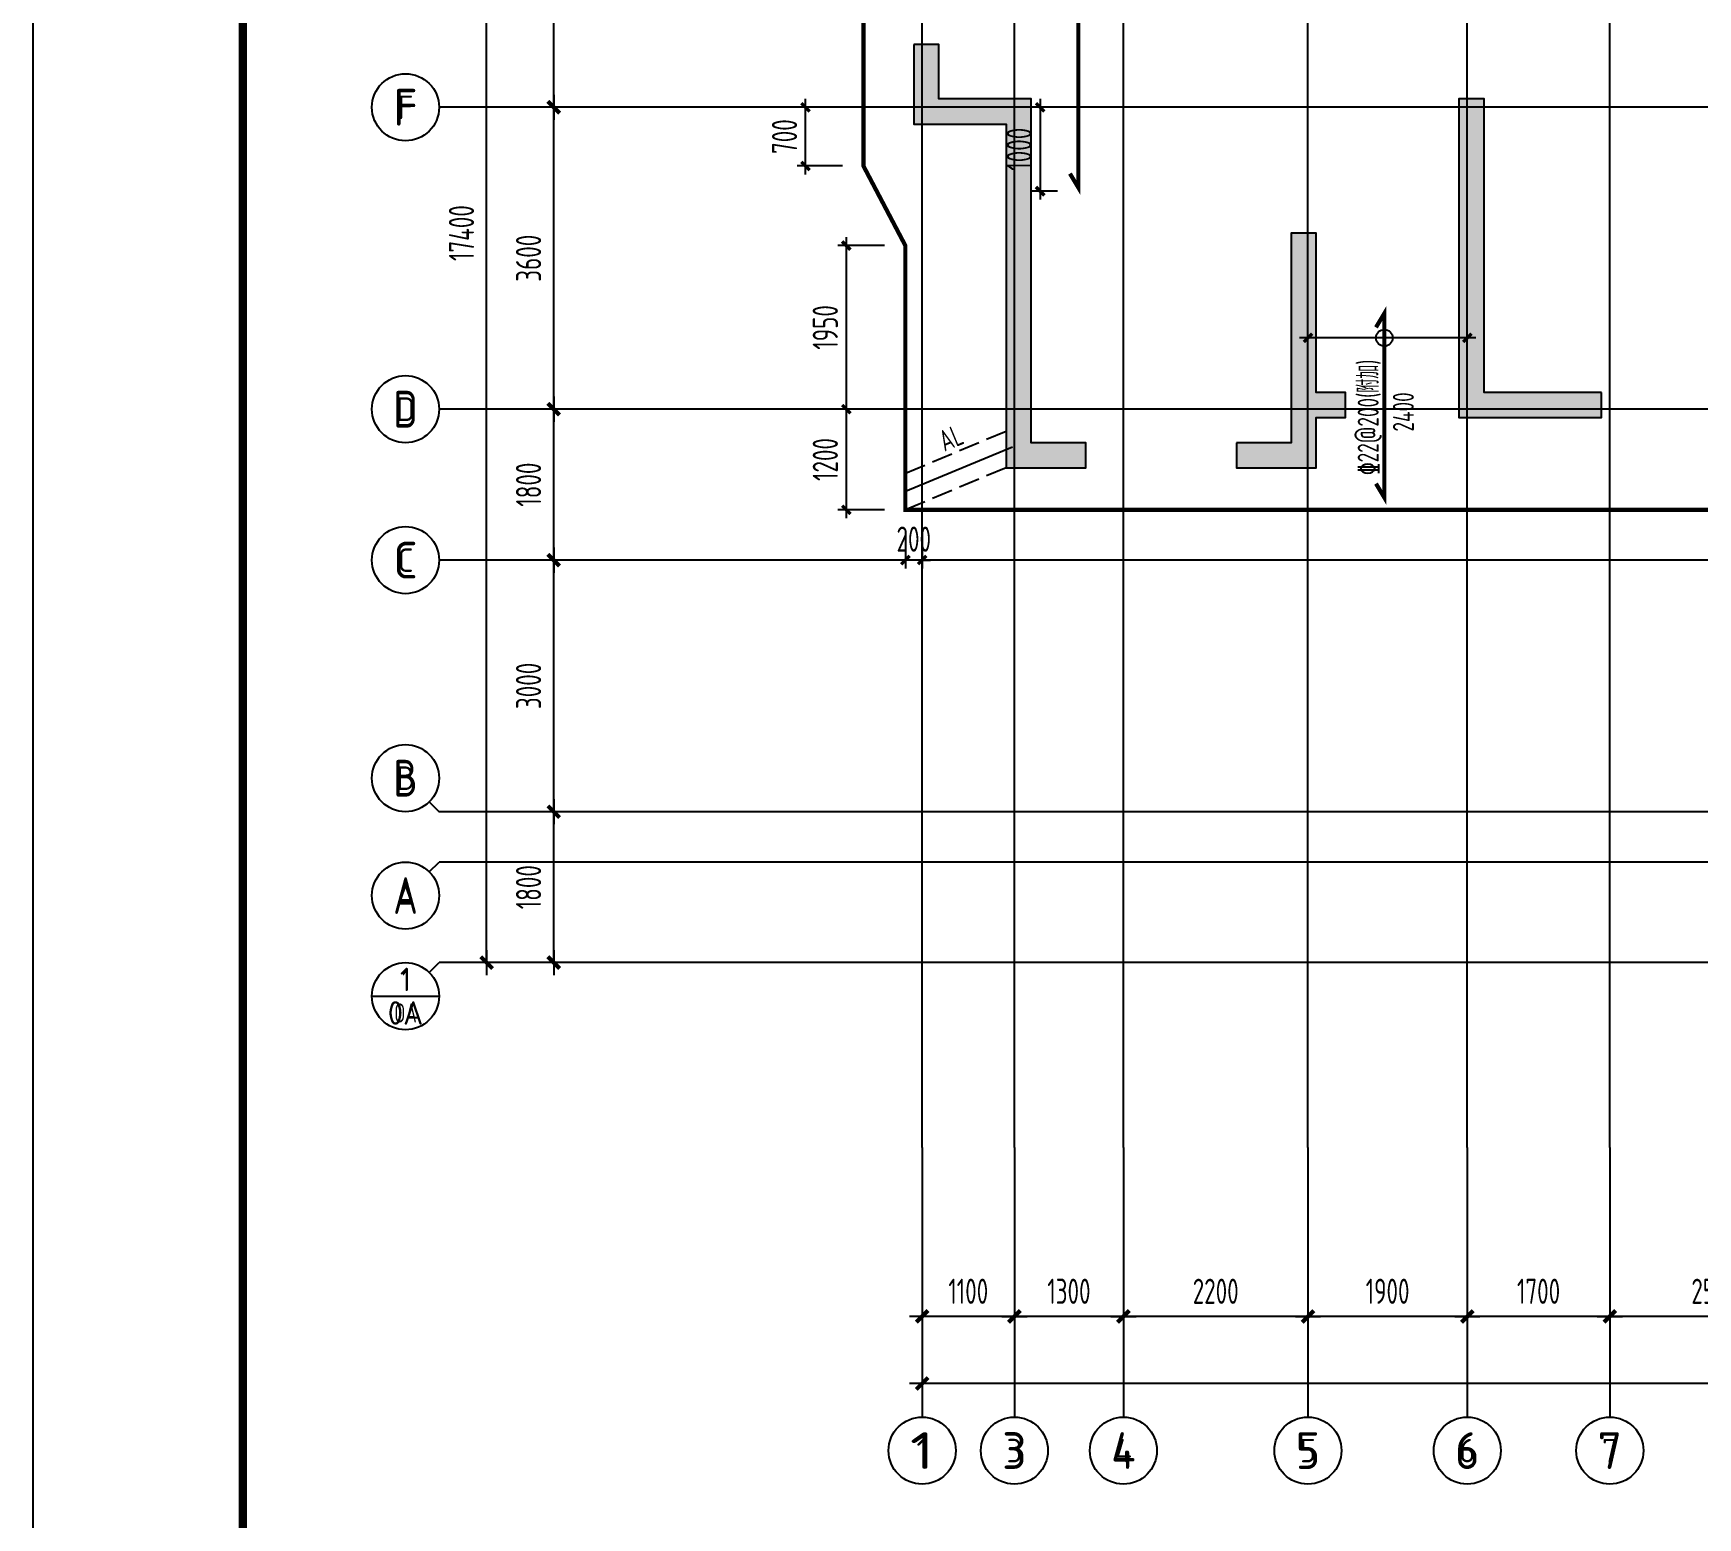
# Model space of a CAD drawing. Extents: x 627893 to 789462, y -407363 to 145317.
# Drawn here: x 657906 to 677753, y -223782 to -206081 of the extents above; entities that cross this region are included whole.
import ezdxf
from ezdxf.enums import TextEntityAlignment as Align

# ---------------------------------------------------------------- set-up
doc = ezdxf.new("R2010")
doc.units = 0
doc.header["$LTSCALE"] = 100
doc.linetypes.add('DASH', pattern=[0.35, 0.25, -0.1])
doc.layers.get('0').update_dxf_attribs({"linetype": 'CONTINUOUS'})
doc.layers.get('Defpoints').update_dxf_attribs({"linetype": 'CONTINUOUS'})
for name, color, linetype in [('1508', 2, 'CONTINUOUS'), ('AXIS', 3, 'CONTINUOUS'), ('AXIS_TEXT', 7, 'CONTINUOUS'), ('dote', 253, 'CONTINUOUS'), ('HATCH', 254, 'CONTINUOUS'), ('THIN', 7, 'CONTINUOUS'), ('tk', 7, 'CONTINUOUS'), ('底板钢筋2', 30, 'CONTINUOUS'), ('支座钢筋标注', 173, 'CONTINUOUS'), ('板底钢筋', 24, 'CONTINUOUS'), ('砼墙', 3, 'CONTINUOUS')]:
    doc.layers.add(name, color=color, linetype=linetype)
doc.styles.add('_TCH_AXIS', font='tssdeng.shx', dxfattribs={"width": 0.7, "bigfont": 'tssdchn.shx'})
doc.styles.add('CADReader_TextStyle', font='tssdeng.shx', dxfattribs={"height": 0.2, "bigfont": 'gbcbig.shx'})
doc.styles.add('COMPLEX', font='tssdeng.shx', dxfattribs={"width": 0.7, "bigfont": 'tssdchn.shx'})
doc.styles.add('dim_font', font='tssdeng.shx', dxfattribs={"width": 0.7, "bigfont": 'tssdchn.shx'})
doc.styles.get("Standard").update_dxf_attribs({"font": 'tssdeng.shx', "width": 0.7, "bigfont": 'tssdchn.shx'})
doc.styles.add('TSSD_Dimension', font='Tssdeng.shx', dxfattribs={"width": 0.7, "bigfont": 'tssdchn.shx'})
doc.styles.add('TSSD_Num', font='Tssdeng.shx', dxfattribs={"width": 0.7, "bigfont": 'hztxt.shx'})
doc.dimstyles.new('DIMN', dxfattribs={"dimtxt": 300, "dimasz": 1, "dimexe": 250, "dimexo": 300, "dimgap": 150, "dimtad": 1, "dimdec": 0, "dimzin": 0, "dimdsep": 46, "dimtxsty": 'dim_font', "dimblk": '_DIMX', "dimcen": 0.09, "dimclrt": 7, "dimadec": 0, "dimazin": 0, "dimtfac": 1, "dimtdec": 0, "dimtix": 1, "dimtmove": 2, "dimatfit": 3, "dimldrblk": '_DIMX', "dimfxl": 250, "dimtolj": 1, "dimtzin": 0, "dimarcsym": 0})
doc.dimstyles.new('TSSD_100_100', dxfattribs={"dimtxt": 300, "dimasz": 100, "dimexe": 100, "dimexo": 250, "dimgap": 100, "dimtad": 1, "dimdec": 0, "dimzin": 0, "dimdsep": 46, "dimtxsty": 'TSSD_Dimension', "dimblk": 'ARCHTICK', "dimcen": 0, "dimdle": 100, "dimclrt": 7, "dimadec": 0, "dimazin": 0, "dimtfac": 1, "dimtdec": 0, "dimtix": 1, "dimtmove": 2, "dimatfit": 3, "dimfxl": 1, "dimtolj": 1, "dimtzin": 0, "dimarcsym": 0})

# ---------------------------------------------------------------- blocks, each defined once
blk = doc.blocks.new('_DIMX')
blk.add_line((-150, 0), (150, 0))
at = {"const_width": 50}
blk.add_lwpolyline([(-70, -70), (70, 70)], dxfattribs=at)
blk = doc.blocks.new('*D543')
at = {"layer": 'AXIS', "color": 0, "lineweight": -2}
for p, q in [((668505, -219669), (668505, -222432)), ((707605, -219669), (707605, -222432)), ((707604, -222182), (668506, -222182))]:
    blk.add_line(p, q, dxfattribs=at)
at = {"layer": 'Defpoints', "color": 0}
for p in [(668505, -219369), (707605, -219369), (668505, -222182)]:
    blk.add_point(p, dxfattribs=at)
at = {"layer": 'AXIS', "color": 0, "lineweight": -2, "rotation": 180}
blk.add_blockref('_DIMX', (668505, -222182), dxfattribs=at)
at = {"layer": 'AXIS', "color": 0, "lineweight": -2}
blk.add_blockref('_DIMX', (707605, -222182), dxfattribs=at)
at = {"layer": 'AXIS', "color": 7, "insert": (688055, -221882), "char_height": 300, "attachment_point": 5, "style": 'dim_font'}
blk.add_mtext('\\A1;39100', dxfattribs=at)
blk = doc.blocks.new('*D552')
at = {"layer": 'AXIS', "color": 0, "lineweight": -2}
for p, q in [((676705, -219669), (676705, -221632)), ((679205, -219669), (679205, -221632)), ((679204, -221382), (676706, -221382))]:
    blk.add_line(p, q, dxfattribs=at)
at = {"layer": 'Defpoints', "color": 0}
for p in [(676705, -219369), (679205, -219369), (676705, -221382)]:
    blk.add_point(p, dxfattribs=at)
at = {"layer": 'AXIS', "color": 0, "lineweight": -2}
for p, rotation in [((676705, -221382), 180.0000000000013), ((679205, -221382), 1.358912982141192e-12)]:
    blk.add_blockref('_DIMX', p, dxfattribs=dict(at, rotation=rotation))
at = {"layer": 'AXIS', "color": 7, "insert": (677955, -221082), "char_height": 300, "attachment_point": 5, "style": 'dim_font'}
blk.add_mtext('\\A1;2500', dxfattribs=at)
blk = doc.blocks.new('*D553')
at = {"layer": 'AXIS', "color": 0, "lineweight": -2}
for p, q in [((673105, -219669), (673105, -221632)), ((675005, -219669), (675005, -221632)), ((675004, -221382), (673106, -221382))]:
    blk.add_line(p, q, dxfattribs=at)
at = {"layer": 'Defpoints', "color": 0}
for p in [(673105, -219369), (675005, -219369), (673105, -221382)]:
    blk.add_point(p, dxfattribs=at)
at = {"layer": 'AXIS', "color": 0, "lineweight": -2, "rotation": 180}
blk.add_blockref('_DIMX', (673105, -221382), dxfattribs=at)
at = {"layer": 'AXIS', "color": 0, "lineweight": -2}
blk.add_blockref('_DIMX', (675005, -221382), dxfattribs=at)
at = {"layer": 'AXIS', "color": 7, "insert": (674055, -221082), "char_height": 300, "attachment_point": 5, "style": 'dim_font'}
blk.add_mtext('\\A1;1900', dxfattribs=at)
blk = doc.blocks.new('*D554')
at = {"layer": 'AXIS', "color": 0, "lineweight": -2}
for p, q in [((670905, -219669), (670905, -221632)), ((673105, -219669), (673105, -221632)), ((673104, -221382), (670906, -221382))]:
    blk.add_line(p, q, dxfattribs=at)
at = {"layer": 'Defpoints', "color": 0}
for p in [(670905, -219369), (673105, -219369), (670905, -221382)]:
    blk.add_point(p, dxfattribs=at)
at = {"layer": 'AXIS', "color": 0, "lineweight": -2}
for p, rotation in [((670905, -221382), 180.0000000000015), ((673105, -221382), 1.518785097687214e-12)]:
    blk.add_blockref('_DIMX', p, dxfattribs=dict(at, rotation=rotation))
at = {"layer": 'AXIS', "color": 7, "insert": (672005, -221082), "char_height": 300, "attachment_point": 5, "style": 'dim_font'}
blk.add_mtext('\\A1;2200', dxfattribs=at)
blk = doc.blocks.new('*D555')
at = {"layer": 'AXIS', "color": 0, "lineweight": -2}
for p, q in [((668505, -219669), (668505, -221632)), ((669605, -219669), (669605, -221632)), ((669604, -221382), (668506, -221382))]:
    blk.add_line(p, q, dxfattribs=at)
at = {"layer": 'Defpoints', "color": 0}
for p in [(668505, -219369), (669605, -219369), (668505, -221382)]:
    blk.add_point(p, dxfattribs=at)
at = {"layer": 'AXIS', "color": 0, "lineweight": -2, "rotation": 180}
blk.add_blockref('_DIMX', (668505, -221382), dxfattribs=at)
at = {"layer": 'AXIS', "color": 0, "lineweight": -2}
blk.add_blockref('_DIMX', (669605, -221382), dxfattribs=at)
at = {"layer": 'AXIS', "color": 7, "insert": (669055, -221082), "char_height": 300, "attachment_point": 5, "style": 'dim_font'}
blk.add_mtext('\\A1;1100', dxfattribs=at)
blk = doc.blocks.new('*D589')
at = {"layer": 'AXIS', "color": 0, "lineweight": -2}
for p, q in [((669605, -219669), (669605, -221632)), ((670905, -219669), (670905, -221632)), ((670904, -221382), (669606, -221382))]:
    blk.add_line(p, q, dxfattribs=at)
at = {"layer": 'Defpoints', "color": 0}
for p in [(669605, -219369), (670905, -219369), (669605, -221382)]:
    blk.add_point(p, dxfattribs=at)
at = {"layer": 'AXIS', "color": 0, "lineweight": -2}
for p, rotation in [((669605, -221382), 179.9999999999975), ((670905, -221382), 359.9999999999975)]:
    blk.add_blockref('_DIMX', p, dxfattribs=dict(at, rotation=rotation))
at = {"layer": 'AXIS', "color": 7, "insert": (670255, -221082), "char_height": 300, "attachment_point": 5, "style": 'dim_font'}
blk.add_mtext('\\A1;1300', dxfattribs=at)
blk = doc.blocks.new('*D590')
at = {"layer": 'AXIS', "color": 0, "lineweight": -2}
for p, q in [((675005, -219669), (675005, -221632)), ((676705, -219669), (676705, -221632)), ((676704, -221382), (675006, -221382))]:
    blk.add_line(p, q, dxfattribs=at)
at = {"layer": 'Defpoints', "color": 0}
for p in [(675005, -219369), (676705, -219369), (675005, -221382)]:
    blk.add_point(p, dxfattribs=at)
at = {"layer": 'AXIS', "color": 0, "lineweight": -2}
for p, rotation in [((675005, -221382), 179.999999999998), ((676705, -221382), 359.9999999999981)]:
    blk.add_blockref('_DIMX', p, dxfattribs=dict(at, rotation=rotation))
at = {"layer": 'AXIS', "color": 7, "insert": (675855, -221082), "char_height": 300, "attachment_point": 5, "style": 'dim_font'}
blk.add_mtext('\\A1;1700', dxfattribs=at)
blk = doc.blocks.new('_ArchTick')
at = {"color": 0, "linetype": 'ByBlock', "const_width": 0.4}
blk.add_lwpolyline([(-0.5, -0.5), (0.5, 0.5)], dxfattribs=at)
blk = doc.blocks.new('*D617')
at = {"layer": 'Defpoints', "color": 0}
for p in [(670367, -206963), (669912, -207963), (670367, -207963)]:
    blk.add_point(p, dxfattribs=at)
at = {"layer": '支座钢筋标注', "color": 0, "lineweight": -2}
for p, q in [((670117, -206963), (669812, -206963)), ((669912, -206863), (669912, -208063)), ((670117, -207963), (669812, -207963))]:
    blk.add_line(p, q, dxfattribs=at)
at = {"layer": '支座钢筋标注', "color": 0, "lineweight": -2, "xscale": 100, "yscale": 100, "zscale": 100}
for p, rotation in [((669912, -206963), 90), ((669912, -207963), 270)]:
    blk.add_blockref('_ArchTick', p, dxfattribs=dict(at, rotation=rotation))
at = {"layer": '支座钢筋标注', "color": 7, "insert": (669662, -207463), "char_height": 300, "attachment_point": 5, "rotation": 90, "style": 'TSSD_Dimension'}
blk.add_mtext('\\A1;1000', dxfattribs=at)
blk = doc.blocks.new('*D645')
at = {"layer": '1508', "color": 0, "lineweight": -2}
for p, q in [((667555, -206963), (667014, -206963)), ((667114, -207763), (667114, -206863)), ((667555, -207663), (667014, -207663))]:
    blk.add_line(p, q, dxfattribs=at)
at = {"layer": 'Defpoints', "color": 0}
for p in [(667114, -206963), (667805, -206963), (667805, -207663)]:
    blk.add_point(p, dxfattribs=at)
at = {"layer": '1508', "color": 0, "lineweight": -2, "xscale": 100, "yscale": 100, "zscale": 100}
for p, rotation in [((667114, -206963), 90), ((667114, -207663), 270)]:
    blk.add_blockref('_ArchTick', p, dxfattribs=dict(at, rotation=rotation))
at = {"layer": '1508', "color": 7, "insert": (666864, -207313), "char_height": 300, "attachment_point": 5, "rotation": 90, "style": 'TSSD_Dimension'}
blk.add_mtext('\\A1;700', dxfattribs=at)
blk = doc.blocks.new('*D646')
at = {"layer": '1508', "color": 0, "lineweight": -2}
for p, q in [((668305, -212013), (668305, -212463)), ((668505, -212013), (668505, -212463)), ((668305, -212363), (668205, -212363)), ((668505, -212363), (668305, -212363)), ((668505, -212363), (668605, -212363))]:
    blk.add_line(p, q, dxfattribs=at)
at = {"layer": 'Defpoints', "color": 0}
for p in [(668305, -211763), (668505, -211763), (668305, -212363)]:
    blk.add_point(p, dxfattribs=at)
at = {"layer": '1508', "color": 0, "lineweight": -2, "xscale": 100, "yscale": 100, "zscale": 100}
blk.add_blockref('_ArchTick', (668305, -212363), dxfattribs=at)
at = {"layer": '1508', "color": 0, "lineweight": -2, "xscale": 100, "yscale": 100, "zscale": 100, "rotation": 180}
blk.add_blockref('_ArchTick', (668505, -212363), dxfattribs=at)
at = {"layer": '1508', "color": 7, "insert": (668405, -212113), "char_height": 300, "attachment_point": 5, "style": 'TSSD_Dimension'}
blk.add_mtext('\\A1;200', dxfattribs=at)
blk = doc.blocks.new('*D647')
at = {"layer": '1508', "color": 0, "lineweight": -2}
for p, q in [((667600, -208513), (667600, -210663)), ((668055, -208613), (667500, -208613)), ((668055, -210563), (667500, -210563))]:
    blk.add_line(p, q, dxfattribs=at)
at = {"layer": 'Defpoints', "color": 0}
for p in [(668305, -208613), (667600, -210563), (668305, -210563)]:
    blk.add_point(p, dxfattribs=at)
at = {"layer": '1508', "color": 0, "lineweight": -2, "xscale": 100, "yscale": 100, "zscale": 100}
for p, rotation in [((667600, -208613), 90), ((667600, -210563), 270)]:
    blk.add_blockref('_ArchTick', p, dxfattribs=dict(at, rotation=rotation))
at = {"layer": '1508', "color": 7, "insert": (667350, -209588), "char_height": 300, "attachment_point": 5, "rotation": 90, "style": 'TSSD_Dimension'}
blk.add_mtext('\\A1;1950', dxfattribs=at)
blk = doc.blocks.new('*D648')
at = {"layer": '1508', "color": 0, "lineweight": -2}
for p, q in [((668055, -210563), (667500, -210563)), ((667600, -210463), (667600, -211863)), ((668055, -211763), (667500, -211763))]:
    blk.add_line(p, q, dxfattribs=at)
at = {"layer": 'Defpoints', "color": 0}
for p in [(668305, -210563), (667600, -211763), (668305, -211763)]:
    blk.add_point(p, dxfattribs=at)
at = {"layer": '1508', "color": 0, "lineweight": -2, "xscale": 100, "yscale": 100, "zscale": 100}
for p, rotation in [((667600, -210563), 90), ((667600, -211763), 270)]:
    blk.add_blockref('_ArchTick', p, dxfattribs=dict(at, rotation=rotation))
at = {"layer": '1508', "color": 7, "insert": (667350, -211163), "char_height": 300, "attachment_point": 5, "rotation": 90, "style": 'TSSD_Dimension'}
blk.add_mtext('\\A1;1200', dxfattribs=at)
blk = doc.blocks.new('*D659')
at = {"layer": 'Defpoints', "color": 0}
for p in [(673105, -209713), (675005, -210081), (673105, -210563)]:
    blk.add_point(p, dxfattribs=at)
at = {"layer": '底板钢筋2', "color": 0, "lineweight": -2}
for p, q in [((675105, -209713), (673005, -209713)), ((673105, -210313), (673105, -209613)), ((675005, -209831), (675005, -209613))]:
    blk.add_line(p, q, dxfattribs=at)
at = {"layer": '底板钢筋2', "color": 0, "lineweight": -2, "xscale": 100, "yscale": 100, "zscale": 100, "rotation": 180}
blk.add_blockref('_ArchTick', (673105, -209713), dxfattribs=at)
at = {"layer": '底板钢筋2', "color": 0, "lineweight": -2, "xscale": 100, "yscale": 100, "zscale": 100}
blk.add_blockref('_ArchTick', (675005, -209713), dxfattribs=at)
blk = doc.blocks.new('_AXISO')
blk.add_circle((0, 0), 0.5)
at = {"layer": 'AXIS_TEXT', "style": 'COMPLEX', "width": 1.041667}
blk.add_attdef('A', text='', height=0.56, dxfattribs=at).set_placement((-0.25, -0.28), (0.25, -0.28), align=Align.FIT)
blk = doc.blocks.new('ts_idx')
at = {"color": 0, "linetype": 'ByBlock', "lineweight": -2}
blk.add_line((-0.5, 0), (0.5, 0), dxfattribs=at)
blk.add_circle((0, 0), 0.5, dxfattribs=at)
at = {"color": 0, "linetype": 'ByBlock', "lineweight": -2, "style": 'TSSD_Num', "width": 0.7}
for tag, p in [('1', (0, 0.25)), ('A', (0, -0.25))]:
    blk.add_attdef(tag, text='', height=0.286, dxfattribs=at).set_placement(p, align=Align.MIDDLE_CENTER)

msp = doc.modelspace()

# ---------------------------------------------------------------- hatches: boundary and pattern name
at = {"layer": 'HATCH'}
for points in [[(668404.7, -206213.1), (668404.7, -207163.1), (669504.7, -207163.1), (669504.7, -211263.1), (670454.7, -211263.1), (670454.7, -210963.1), (669804.7, -210963.1), (669804.7, -206863.1), (668704.7, -206863.1), (668704.7, -206213.1)], [(676604.7, -210363.1), (675204.7, -210363.1), (675204.7, -206863.1), (674904.7, -206863.1), (674904.7, -210663.1), (676604.7, -210663.1)], [(672254.7, -210963.1), (672254.7, -211263.1), (673204.7, -211263.1), (673204.7, -210663.1), (673554.7, -210663.1), (673554.7, -210363.1), (673204.7, -210363.1), (673204.7, -208463.1), (672904.7, -208463.1), (672904.7, -210363.1), (672904.7, -210963.1)]]:
    msp.add_hatch(color=256, dxfattribs=at).paths.add_polyline_path(points)

# ---------------------------------------------------------------- linework, layer by layer
at = {"layer": '1508', "const_width": 50, "elevation": 0}
msp.add_lwpolyline([(673704.7, -201863.1), (673704.7, -200363.1), (671305, -200363.1), (670804.8, -199862.9), (669304.3, -199862.9), (668604.9, -203153.6), (668604.9, -203163.1), (667804.7, -203163.1), (667804.7, -207663.1), (668304.7, -208612.9), (668304.7, -211763.1), (679404.7, -211763.1), (679404.7, -217413.1), (684704.7, -217412.7), (684704.7, -216763.1), (692904.7, -216763.1), (692904.7, -217412.7), (698204.7, -217413.1), (698204.7, -211313.1), (708404.7, -211313.1)], dxfattribs=at)
at = {"layer": 'AXIS'}
for p, q in [((666320.8, -206963.1), (662744.4, -206963.1)), ((666320.8, -210563.1), (662744.4, -210563.1)), ((666320.8, -212363.1), (662744.4, -212363.1)), ((662627.2, -215246), (662744.4, -215363.1)), ((666320.8, -215363.1), (662744.4, -215363.1)), ((662627.2, -216080.3), (662744.4, -215963.1)), ((666320.8, -215963.1), (662744.4, -215963.1)), ((662627.2, -217280.3), (662744.4, -217163.1)), ((666320.8, -217163.1), (662744.4, -217163.1)), ((668504.7, -219368.5), (668504.7, -222582)), ((669604.7, -219368.5), (669604.7, -222582)), ((670904.7, -219368.5), (670904.7, -222582)), ((673104.7, -219368.5), (673104.7, -222582)), ((675004.7, -219368.5), (675004.7, -222582)), ((676704.7, -219368.5), (676704.7, -222582))]:
    msp.add_line(p, q, dxfattribs=at)
at = {"layer": 'AXIS', "linetype": 'Continuous'}
msp.add_lwpolyline([(661944.4, -217563.1), (662744.4, -217563.1)], dxfattribs=at)
for centre in [(662344.4, -206963.1), (662344.4, -210563.1), (662344.4, -212363.1), (662344.4, -214963.1), (662344.4, -216363.1), (662344.4, -217563.1), (668504.7, -222982), (669604.7, -222982), (670904.7, -222982), (673104.7, -222982), (675004.7, -222982), (676704.7, -222982)]:
    msp.add_circle(centre, 400, dxfattribs=at)
at = {"layer": 'dote', "ltscale": 10}
for p, q in [((668504.7, -219368.5), (668504.7, -195849.7)), ((669604.7, -219368.5), (669604.7, -195849.7)), ((670904.7, -219368.5), (670904.7, -195849.7)), ((673104.7, -219368.5), (673104.7, -195849.7)), ((675004.7, -219368.5), (675004.7, -195849.7)), ((676704.7, -219368.5), (676704.7, -195849.7)), ((711184.9, -206963.1), (664723.4, -206963.1)), ((711184.9, -210563.1), (664723.4, -210563.1)), ((669581.6, -211014.4), (668304.7, -211546.5)), ((711184.9, -212363.1), (664723.4, -212363.1)), ((711184.9, -215363.1), (664723.4, -215363.1)), ((711184.9, -215963.1), (664723.4, -215963.1)), ((711184.9, -217163.1), (664723.4, -217163.1))]:
    msp.add_line(p, q, dxfattribs=at)
at = {"layer": 'THIN', "color": 1, "linetype": 'DASH', "ltscale": 10}
for p, q in [((669504.7, -210829.8), (668304.7, -211329.8)), ((669504.7, -211263.1), (668304.7, -211763.1))]:
    msp.add_line(p, q, dxfattribs=at)
at = {"layer": 'tk', "color": 5}
msp.add_lwpolyline([(657905.8, -248497.4), (657905.8, -189097.4), (742005.8, -189097.4), (742005.8, -248497.4)], close=True, dxfattribs=at)
at = {"layer": 'tk', "const_width": 100}
msp.add_lwpolyline([(660405.8, -247497.4), (741005.8, -247497.4), (741005.8, -190097.4), (660405.8, -190097.4)], close=True, dxfattribs=at)
at = {"layer": '底板钢筋2'}
msp.add_circle((674016.3, -209713.4), 100, dxfattribs=at)
at = {"layer": '板底钢筋', "color": 3, "const_width": 50}
for points in [[(670267.1, -207753.9), (670367.1, -207920.6), (670367.1, -200054.2), (670267.1, -200220.9)], [(673916.3, -211450.9), (674016.3, -211617.5), (674016.3, -209420.8), (673916.3, -209587.4)]]:
    msp.add_lwpolyline(points, dxfattribs=at)
at = {"layer": '砼墙', "elevation": 0}
for points in [[(668404.7, -206213.1), (668404.7, -207163.1), (669504.7, -207163.1), (669504.7, -211263.1), (670454.7, -211263.1), (670454.7, -210963.1), (669804.7, -210963.1), (669804.7, -206863.1), (668704.7, -206863.1), (668704.7, -206213.1)], [(676604.7, -210363.1), (675204.7, -210363.1), (675204.7, -206863.1), (674904.7, -206863.1), (674904.7, -210663.1), (676604.7, -210663.1)], [(672254.7, -210963.1), (672254.7, -211263.1), (673204.7, -211263.1), (673204.7, -210663.1), (673554.7, -210663.1), (673554.7, -210363.1), (673204.7, -210363.1), (673204.7, -208463.1), (672904.7, -208463.1), (672904.7, -210363.1), (672904.7, -210963.1)]]:
    msp.add_lwpolyline(points, close=True, dxfattribs=at)

# ---------------------------------------------------------------- block references
at = {"layer": 'AXIS'}
ref = msp.add_blockref('_AXISO', (662344.4, -206963.1), dxfattribs=dict(at, xscale=800, yscale=800, zscale=800))
ref.add_attrib('A', 'F', dxfattribs={"layer": 'AXIS_TEXT', "height": 438.4, "style": '_TCH_AXIS', "width": 1.076923}).set_placement((662198.3, -207182.3), (662490.5, -207182.3), align=Align.FIT)
ref = msp.add_blockref('_AXISO', (662344.4, -210563.1), dxfattribs=dict(at, xscale=800, yscale=800, zscale=800))
ref.add_attrib('A', 'D', dxfattribs={"layer": 'AXIS_TEXT', "height": 438.4, "style": '_TCH_AXIS'}).set_placement((662198.3, -210782.3), (662490.5, -210782.3), align=Align.FIT)
ref = msp.add_blockref('_AXISO', (662344.4, -212363.1), dxfattribs=dict(at, xscale=800, yscale=800, zscale=800))
ref.add_attrib('A', 'C', dxfattribs={"layer": 'AXIS_TEXT', "height": 438.4, "style": '_TCH_AXIS', "width": 0.933333}).set_placement((662198.3, -212582.3), (662490.5, -212582.3), align=Align.FIT)
ref = msp.add_blockref('_AXISO', (662344.4, -214963.1), dxfattribs=dict(at, xscale=800, yscale=800, zscale=800))
ref.add_attrib('A', 'B', dxfattribs={"layer": 'AXIS_TEXT', "height": 438.4, "style": '_TCH_AXIS'}).set_placement((662198.3, -215182.3), (662490.5, -215182.3), align=Align.FIT)
ref = msp.add_blockref('_AXISO', (662344.4, -216363.1), dxfattribs=dict(at, xscale=800, yscale=800, zscale=800))
ref.add_attrib('A', 'A', dxfattribs={"layer": 'AXIS_TEXT', "height": 438.4, "style": '_TCH_AXIS', "width": 0.875}).set_placement((662198.3, -216582.3), (662490.5, -216582.3), align=Align.FIT)
ref = msp.add_blockref('ts_idx', (662344.4, -217563.1), dxfattribs=dict(at, xscale=800, yscale=800, zscale=800))
ref.add_attrib('1', '1', dxfattribs={"layer": 'THIN', "height": 228.6, "style": 'TSSD_Num', "width": 0.7}).set_placement((662344.4, -217363.1), align=Align.MIDDLE_CENTER)
ref.add_attrib('10', 'OA', dxfattribs={"layer": 'THIN', "height": 228.57, "style": 'TSSD_Num', "width": 0.7}).set_placement((662344.4, -217763.1), align=Align.MIDDLE_CENTER)
ref = msp.add_blockref('_AXISO', (668504.7, -222982), dxfattribs=dict(at, xscale=800, yscale=800, zscale=800))
ref.add_attrib('A', '1', dxfattribs={"layer": 'AXIS_TEXT', "height": 438.4, "style": '_TCH_AXIS', "width": 2.8}).set_placement((668358.5, -223201.2), (668650.8, -223201.2), align=Align.FIT)
ref = msp.add_blockref('_AXISO', (669604.7, -222982), dxfattribs=dict(at, xscale=800, yscale=800, zscale=800))
ref.add_attrib('A', '3', dxfattribs={"layer": 'AXIS_TEXT', "height": 438.4, "style": '_TCH_AXIS'}).set_placement((669458.5, -223201.2), (669750.8, -223201.2), align=Align.FIT)
ref = msp.add_blockref('_AXISO', (670904.7, -222982), dxfattribs=dict(at, xscale=800, yscale=800, zscale=800))
ref.add_attrib('A', '4', dxfattribs={"layer": 'AXIS_TEXT', "height": 438.4, "style": '_TCH_AXIS', "width": 0.933333}).set_placement((670758.5, -223201.2), (671050.8, -223201.2), align=Align.FIT)
ref = msp.add_blockref('_AXISO', (673104.7, -222982), dxfattribs=dict(at, xscale=800, yscale=800, zscale=800))
ref.add_attrib('A', '5', dxfattribs={"layer": 'AXIS_TEXT', "height": 438.4, "style": '_TCH_AXIS'}).set_placement((672958.5, -223201.2), (673250.8, -223201.2), align=Align.FIT)
ref = msp.add_blockref('_AXISO', (675004.7, -222982), dxfattribs=dict(at, xscale=800, yscale=800, zscale=800))
ref.add_attrib('A', '6', dxfattribs={"layer": 'AXIS_TEXT', "height": 438.4, "style": '_TCH_AXIS', "width": 1.076923}).set_placement((674858.5, -223201.2), (675150.8, -223201.2), align=Align.FIT)
ref = msp.add_blockref('_AXISO', (676704.7, -222982), dxfattribs=dict(at, xscale=800, yscale=800, zscale=800))
ref.add_attrib('A', '7', dxfattribs={"layer": 'AXIS_TEXT', "height": 438.4, "style": '_TCH_AXIS'}).set_placement((676558.5, -223201.2), (676850.8, -223201.2), align=Align.FIT)

# ---------------------------------------------------------------- texts
at = {"layer": 'AXIS', "color": 7, "style": 'CADReader_TextStyle'}
for s, p in [('F', (662344.4, -206963.1)), ('D', (662344.4, -210563.1)), ('C', (662344.4, -212363.1)), ('B', (662344.4, -214963.1)), ('A', (662344.4, -216363.1)), ('1', (662344.4, -217363.1)), ('0A', (662344.4, -217763.1)), ('1', (668504.7, -222982)), ('3', (669604.7, -222982)), ('4', (670904.7, -222982)), ('5', (673104.7, -222982)), ('6', (675004.7, -222982)), ('7', (676704.7, -222982))]:
    msp.add_text(s, height=280, dxfattribs=at).set_placement(p, align=Align.MIDDLE)
at = {"layer": 'THIN', "color": 1, "width": 0.7}
msp.add_text('AL', height=250, rotation=22.61986, dxfattribs=at).set_placement((668770.6, -211071.7))
at = {"layer": '支座钢筋标注', "color": 6, "width": 0.7}
for s, p in [('%%13222@200(附加)', (673948.3, -211347.4)), ('2400', (674367.8, -210830.1))]:
    msp.add_text(s, height=250, rotation=90, dxfattribs=at).set_placement(p)

# ---------------------------------------------------------------- dimensions: what is measured, and where the dimension line sits
at = {"layer": '1508'}
for base, p1, p2, angle, picture, middle in [((667114, -206963.1), (667804.7, -207663.1), (667804.7, -206963.1), 90, '*D645', (666864, -207313.1)), ((667600, -210563.1), (668304.7, -208612.9), (668304.7, -210563.1), 90, '*D647', (667350, -209588)), ((667600, -211763.1), (668304.7, -210563.1), (668304.7, -211763.1), 90, '*D648', (667350, -211163.1)), ((668304.7, -212363.1), (668504.7, -211763.1), (668304.7, -211763.1), 180, '*D646', (668404.7, -212113.1))]:
    dim = msp.add_linear_dim(base=base, p1=p1, p2=p2, angle=angle, dimstyle='TSSD_100_100', dxfattribs=at)
    dim.commit()
    dim.dimension.update_dxf_attribs({"geometry": picture, "text_midpoint": middle})
at = {"layer": 'AXIS'}
for p1, p2, distance in [((665920.8, -217163.1), (665920.8, -199763.1), 2609.3), ((665920.8, -206963.1), (665920.8, -203963.1), 1809.3), ((665920.8, -210563.1), (665920.8, -206963.1), 1809.3), ((665920.8, -212363.1), (665920.8, -210563.1), 1809.3), ((665920.8, -215363.1), (665920.8, -212363.1), 1809.3), ((665920.8, -217163.1), (665920.8, -215363.1), 1809.3)]:
    msp.add_aligned_dim(p1=p1, p2=p2, distance=distance, dimstyle='DIMN', dxfattribs=at).render()
for p1, p2, distance, picture, middle in [((707604.7, -219368.5), (668504.7, -219368.5), 2813.5, '*D543', (688054.7, -221882)), ((669604.7, -219368.5), (668504.7, -219368.5), 2013.5, '*D555', (669054.7, -221082)), ((670904.7, -219368.5), (669604.7, -219368.5), 2013.5, '*D589', (670254.7, -221082)), ((673104.7, -219368.5), (670904.7, -219368.5), 2013.5, '*D554', (672004.7, -221082)), ((675004.7, -219368.5), (673104.7, -219368.5), 2013.5, '*D553', (674054.7, -221082)), ((676704.7, -219368.5), (675004.7, -219368.5), 2013.5, '*D590', (675854.7, -221082)), ((679204.7, -219368.5), (676704.7, -219368.5), 2013.5, '*D552', (677954.7, -221082))]:
    dim = msp.add_aligned_dim(p1=p1, p2=p2, distance=distance, dimstyle='DIMN', dxfattribs=at)
    dim.commit()
    dim.dimension.update_dxf_attribs({"geometry": picture, "text_midpoint": middle})
at = {"layer": '底板钢筋2'}
dim = msp.add_linear_dim(base=(673104.7, -209713.4), p1=(675004.7, -210080.9), p2=(673104.7, -210563.1), angle=180, text=' ', dimstyle='TSSD_100_100', dxfattribs=at)
dim.commit()
dim.dimension.update_dxf_attribs({"geometry": '*D659', "text_midpoint": (674054.7, -209713.4)})
at = {"layer": '支座钢筋标注', "color": 6}
dim = msp.add_linear_dim(base=(669912.5, -207963.1), p1=(670367.1, -206963.1), p2=(670367.1, -207963.1), angle=90, dimstyle='TSSD_100_100', dxfattribs=at)
dim.commit()
dim.dimension.update_dxf_attribs({"geometry": '*D617', "text_midpoint": (669662.5, -207463.1)})

doc.saveas('drawing.dxf')
